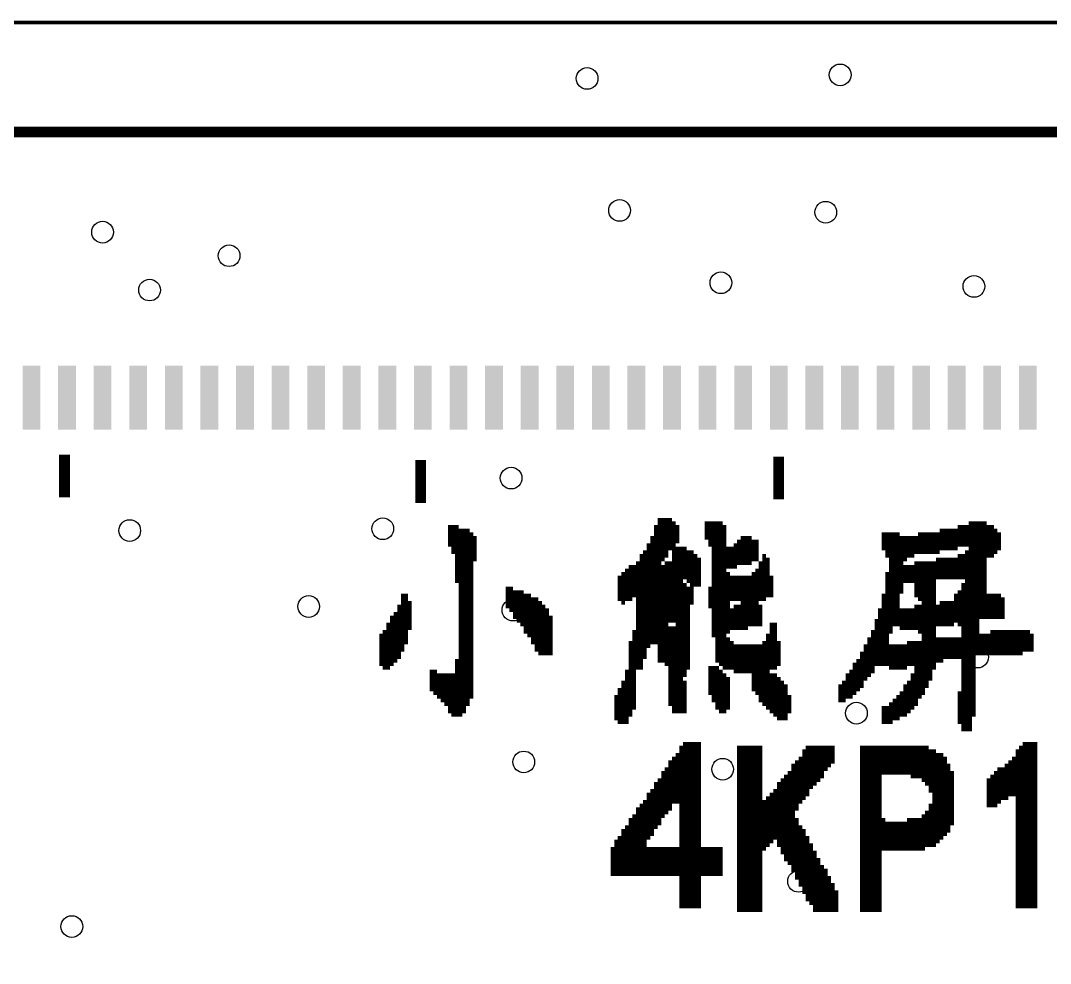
# Model space of a CAD drawing. Extents: x 0 to 2.58, y -0.03 to 1.13.
# Drawn here: x 1.646 to 2.215, y 0.61 to 1.131 of the extents above; entities that cross this region are included whole.
import ezdxf

# ---------------------------------------------------------------- set-up
doc = ezdxf.new("R2010")
doc.units = 0
doc.layers.get('0').update_dxf_attribs({"linetype": 'CONTINUOUS'})
for name, color, linetype in [('DP_TO_EDP_V07-1', 7, 'CONTINUOUS'), ('OUTLINE_ART', 2, 'CONTINUOUS'), ('PIN_TOP_ART', 1, 'CONTINUOUS'), ('SILKSCREEN_TOP_', 3, 'CONTINUOUS')]:
    doc.layers.add(name, color=color, linetype=linetype)

# ---------------------------------------------------------------- blocks, each defined once
blk = doc.blocks.new('RECTANGLE_30')
blk.add_solid([(0.00492, 0.01772), (0.00492, -0.01772), (-0.00492, 0.01772), (-0.00492, -0.01772)])
blk = doc.blocks.new('ROUND_70')
blk.add_circle((0, 0), 0.006)

msp = doc.modelspace()

# ---------------------------------------------------------------- linework, layer by layer
at = {"layer": 'OUTLINE_ART', "const_width": 0.002}
msp.add_lwpolyline([(0, 0), (2.581, 0), (2.581, 1.13), (0, 1.13), (0, 0)], dxfattribs=at)
at = {"layer": 'SILKSCREEN_TOP_'}
for points, const_width in [([(1.40715, 1.06933), (2.35085, 1.06933)], 0.00591), ([(1.66994, 0.86732), (1.66994, 0.89094)], 0.00591), ([(1.86694, 0.86432), (1.86694, 0.88794)], 0.00591), ([(2.06494, 0.86632), (2.06494, 0.88994)], 0.00591), ([(1.998, 0.851), (2.006, 0.851)], 0.01), ([(1.882, 0.847), (1.888, 0.847)], 0.01), ([(1.882, 0.845), (1.894, 0.845)], 0.01), ([(1.996, 0.847), (2.01, 0.847)], 0.01), ([(1.996, 0.845), (2.008, 0.845)], 0.01), ([(1.998, 0.849), (2.008, 0.849)], 0.01), ([(2.024, 0.849), (2.034, 0.849)], 0.01), ([(2.026, 0.847), (2.036, 0.847)], 0.01), ([(2.026, 0.845), (2.036, 0.845)], 0.01), ([(2.154, 0.845), (2.186, 0.845)], 0.01), ([(2.164, 0.847), (2.184, 0.847)], 0.01), ([(2.17, 0.849), (2.18, 0.849)], 0.01), ([(1.884, 0.843), (1.896, 0.843)], 0.01), ([(1.884, 0.841), (1.898, 0.841)], 0.01), ([(1.886, 0.839), (1.898, 0.839)], 0.01), ([(1.994, 0.841), (2.004, 0.841)], 0.01), ([(1.994, 0.839), (2.004, 0.839)], 0.01), ([(1.996, 0.843), (2.006, 0.843)], 0.01), ([(2.028, 0.843), (2.036, 0.843)], 0.01), ([(2.028, 0.841), (2.036, 0.841)], 0.01), ([(2.028, 0.839), (2.036, 0.839)], 0.01), ([(2.042, 0.839), (2.054, 0.839)], 0.01), ([(2.044, 0.841), (2.05, 0.841)], 0.01), ([(2.122, 0.843), (2.132, 0.843)], 0.01), ([(2.124, 0.841), (2.154, 0.841)], 0.01), ([(2.124, 0.839), (2.14, 0.839)], 0.01), ([(2.142, 0.843), (2.164, 0.843)], 0.01), ([(2.17, 0.843), (2.188, 0.843)], 0.01), ([(2.17, 0.839), (2.184, 0.839)], 0.01), ([(2.172, 0.841), (2.186, 0.841)], 0.01), ([(1.886, 0.837), (1.898, 0.837)], 0.01), ([(1.886, 0.835), (1.896, 0.835)], 0.01), ([(1.886, 0.833), (1.896, 0.833)], 0.01), ([(1.99, 0.833), (1.998, 0.833)], 0.01), ([(1.992, 0.837), (2.002, 0.837)], 0.01), ([(1.992, 0.835), (2, 0.835)], 0.01), ([(2.006, 0.835), (2.014, 0.835)], 0.01), ([(2.008, 0.833), (2.018, 0.833)], 0.01), ([(2.028, 0.837), (2.034, 0.837)], 0.01), ([(2.028, 0.835), (2.05, 0.835)], 0.01), ([(2.028, 0.833), (2.042, 0.833)], 0.01), ([(2.04, 0.837), (2.054, 0.837)], 0.01), ([(2.126, 0.837), (2.136, 0.837)], 0.01), ([(2.126, 0.835), (2.134, 0.835)], 0.01), ([(2.126, 0.833), (2.134, 0.833)], 0.01), ([(2.168, 0.833), (2.178, 0.833)], 0.01), ([(2.17, 0.837), (2.18, 0.837)], 0.01), ([(2.17, 0.835), (2.178, 0.835)], 0.01), ([(1.886, 0.831), (1.896, 0.831)], 0.01), ([(1.886, 0.829), (1.896, 0.829)], 0.01), ([(1.886, 0.827), (1.896, 0.827)], 0.01), ([(1.986, 0.827), (1.996, 0.827)], 0.01), ([(1.988, 0.831), (1.998, 0.831)], 0.01), ([(1.988, 0.829), (1.996, 0.829)], 0.01), ([(2.002, 0.827), (2.022, 0.827)], 0.01), ([(2.008, 0.831), (2.02, 0.831)], 0.01), ([(2.01, 0.829), (2.022, 0.829)], 0.01), ([(2.028, 0.831), (2.036, 0.831)], 0.01), ([(2.028, 0.829), (2.034, 0.829)], 0.01), ([(2.028, 0.827), (2.034, 0.827)], 0.01), ([(2.054, 0.827), (2.06, 0.827)], 0.01), ([(2.056, 0.831), (2.058, 0.831)], 0.01), ([(2.056, 0.829), (2.06, 0.829)], 0.01), ([(2.126, 0.831), (2.134, 0.831)], 0.01), ([(2.126, 0.829), (2.134, 0.829)], 0.01), ([(2.126, 0.827), (2.134, 0.827)], 0.01), ([(2.14, 0.827), (2.168, 0.827)], 0.01), ([(2.152, 0.829), (2.18, 0.829)], 0.01), ([(2.164, 0.831), (2.18, 0.831)], 0.01), ([(1.886, 0.825), (1.896, 0.825)], 0.01), ([(1.888, 0.823), (1.896, 0.823)], 0.01), ([(1.888, 0.821), (1.896, 0.821)], 0.01), ([(1.978, 0.821), (1.998, 0.821)], 0.01), ([(1.98, 0.823), (2.002, 0.823)], 0.01), ([(1.982, 0.825), (2.008, 0.825)], 0.01), ([(2.014, 0.825), (2.022, 0.825)], 0.01), ([(2.016, 0.823), (2.022, 0.823)], 0.01), ([(2.028, 0.825), (2.036, 0.825)], 0.01), ([(2.028, 0.823), (2.036, 0.823)], 0.01), ([(2.028, 0.821), (2.038, 0.821)], 0.01), ([(2.05, 0.821), (2.06, 0.821)], 0.01), ([(2.052, 0.823), (2.06, 0.823)], 0.01), ([(2.054, 0.825), (2.06, 0.825)], 0.01), ([(2.124, 0.821), (2.134, 0.821)], 0.01), ([(2.126, 0.825), (2.15, 0.825)], 0.01), ([(2.126, 0.823), (2.134, 0.823)], 0.01), ([(2.168, 0.823), (2.176, 0.823)], 0.01), ([(2.168, 0.821), (2.178, 0.821)], 0.01), ([(1.888, 0.819), (1.896, 0.819)], 0.01), ([(1.888, 0.817), (1.896, 0.817)], 0.01), ([(1.976, 0.819), (1.992, 0.819)], 0.01), ([(1.976, 0.817), (1.986, 0.817)], 0.01), ([(2.006, 0.817), (2.012, 0.817)], 0.01), ([(2.03, 0.819), (2.062, 0.819)], 0.01), ([(2.032, 0.817), (2.062, 0.817)], 0.01), ([(2.124, 0.819), (2.134, 0.819)], 0.01), ([(2.124, 0.817), (2.132, 0.817)], 0.01), ([(2.14, 0.819), (2.148, 0.819)], 0.01), ([(2.14, 0.817), (2.152, 0.817)], 0.01), ([(2.168, 0.819), (2.18, 0.819)], 0.01), ([(2.168, 0.817), (2.18, 0.817)], 0.01), ([(1.888, 0.815), (1.896, 0.815)], 0.01), ([(1.888, 0.813), (1.896, 0.813)], 0.01), ([(1.888, 0.811), (1.896, 0.811)], 0.01), ([(1.914, 0.813), (1.918, 0.813)], 0.01), ([(1.914, 0.811), (1.924, 0.811)], 0.01), ([(1.976, 0.815), (1.984, 0.815)], 0.01), ([(1.978, 0.813), (1.98, 0.813)], 0.01), ([(1.986, 0.813), (1.99, 0.813)], 0.01), ([(1.986, 0.811), (2, 0.811)], 0.01), ([(1.994, 0.813), (2.018, 0.813)], 0.01), ([(2.002, 0.815), (2.014, 0.815)], 0.01), ([(2.006, 0.811), (2.016, 0.811)], 0.01), ([(2.026, 0.813), (2.032, 0.813)], 0.01), ([(2.026, 0.811), (2.036, 0.811)], 0.01), ([(2.034, 0.815), (2.058, 0.815)], 0.01), ([(2.124, 0.815), (2.132, 0.815)], 0.01), ([(2.124, 0.813), (2.132, 0.813)], 0.01), ([(2.124, 0.811), (2.132, 0.811)], 0.01), ([(2.142, 0.815), (2.152, 0.815)], 0.01), ([(2.144, 0.813), (2.152, 0.813)], 0.01), ([(2.146, 0.811), (2.152, 0.811)], 0.01), ([(2.164, 0.811), (2.172, 0.811)], 0.01), ([(2.166, 0.815), (2.176, 0.815)], 0.01), ([(2.166, 0.813), (2.174, 0.813)], 0.01), ([(1.856, 0.809), (1.86, 0.809)], 0.01), ([(1.856, 0.807), (1.86, 0.807)], 0.01), ([(1.856, 0.805), (1.862, 0.805)], 0.01), ([(1.888, 0.809), (1.896, 0.809)], 0.01), ([(1.888, 0.807), (1.896, 0.807)], 0.01), ([(1.888, 0.805), (1.896, 0.805)], 0.01), ([(1.916, 0.809), (1.928, 0.809)], 0.01), ([(1.918, 0.807), (1.932, 0.807)], 0.01), ([(1.918, 0.805), (1.934, 0.805)], 0.01), ([(1.986, 0.809), (1.994, 0.809)], 0.01), ([(1.986, 0.807), (1.994, 0.807)], 0.01), ([(1.986, 0.805), (1.994, 0.805)], 0.01), ([(2.006, 0.809), (2.016, 0.809)], 0.01), ([(2.008, 0.807), (2.016, 0.807)], 0.01), ([(2.008, 0.805), (2.016, 0.805)], 0.01), ([(2.028, 0.809), (2.038, 0.809)], 0.01), ([(2.028, 0.807), (2.036, 0.807)], 0.01), ([(2.028, 0.805), (2.036, 0.805)], 0.01), ([(2.044, 0.807), (2.052, 0.807)], 0.01), ([(2.044, 0.805), (2.054, 0.805)], 0.01), ([(2.122, 0.809), (2.13, 0.809)], 0.01), ([(2.122, 0.807), (2.13, 0.807)], 0.01), ([(2.122, 0.805), (2.13, 0.805)], 0.01), ([(2.148, 0.809), (2.152, 0.809)], 0.01), ([(2.154, 0.805), (2.19, 0.805)], 0.01), ([(2.162, 0.809), (2.17, 0.809)], 0.01), ([(2.162, 0.807), (2.19, 0.807)], 0.01), ([(2.174, 0.809), (2.188, 0.809)], 0.01), ([(1.852, 0.799), (1.862, 0.799)], 0.01), ([(1.854, 0.803), (1.862, 0.803)], 0.01), ([(1.854, 0.801), (1.862, 0.801)], 0.01), ([(1.888, 0.803), (1.896, 0.803)], 0.01), ([(1.888, 0.801), (1.896, 0.801)], 0.01), ([(1.888, 0.799), (1.896, 0.799)], 0.01), ([(1.92, 0.803), (1.936, 0.803)], 0.01), ([(1.922, 0.801), (1.938, 0.801)], 0.01), ([(1.924, 0.799), (1.938, 0.799)], 0.01), ([(1.986, 0.803), (2.014, 0.803)], 0.01), ([(1.986, 0.801), (2.004, 0.801)], 0.01), ([(1.986, 0.799), (1.994, 0.799)], 0.01), ([(2.008, 0.801), (2.014, 0.801)], 0.01), ([(2.008, 0.799), (2.016, 0.799)], 0.01), ([(2.028, 0.803), (2.036, 0.803)], 0.01), ([(2.028, 0.801), (2.056, 0.801)], 0.01), ([(2.028, 0.799), (2.048, 0.799)], 0.01), ([(2.04, 0.803), (2.056, 0.803)], 0.01), ([(2.12, 0.801), (2.162, 0.801)], 0.01), ([(2.12, 0.799), (2.128, 0.799)], 0.01), ([(2.122, 0.803), (2.13, 0.803)], 0.01), ([(2.132, 0.799), (2.15, 0.799)], 0.01), ([(2.14, 0.803), (2.174, 0.803)], 0.01), ([(2.164, 0.801), (2.172, 0.801)], 0.01), ([(2.166, 0.799), (2.174, 0.799)], 0.01), ([(1.848, 0.793), (1.86, 0.793)], 0.01), ([(1.85, 0.797), (1.86, 0.797)], 0.01), ([(1.85, 0.795), (1.86, 0.795)], 0.01), ([(1.888, 0.797), (1.896, 0.797)], 0.01), ([(1.888, 0.795), (1.896, 0.795)], 0.01), ([(1.888, 0.793), (1.896, 0.793)], 0.01), ([(1.924, 0.797), (1.94, 0.797)], 0.01), ([(1.926, 0.795), (1.94, 0.795)], 0.01), ([(1.928, 0.793), (1.94, 0.793)], 0.01), ([(1.986, 0.797), (1.994, 0.797)], 0.01), ([(1.986, 0.795), (1.992, 0.795)], 0.01), ([(1.986, 0.793), (1.994, 0.793)], 0.01), ([(1.996, 0.793), (2.004, 0.793)], 0.01), ([(2.008, 0.797), (2.016, 0.797)], 0.01), ([(2.008, 0.795), (2.016, 0.795)], 0.01), ([(2.008, 0.793), (2.016, 0.793)], 0.01), ([(2.028, 0.797), (2.038, 0.797)], 0.01), ([(2.028, 0.795), (2.036, 0.795)], 0.01), ([(2.03, 0.793), (2.036, 0.793)], 0.01), ([(2.06, 0.793), (2.064, 0.793)], 0.01), ([(2.118, 0.795), (2.126, 0.795)], 0.01), ([(2.118, 0.793), (2.126, 0.793)], 0.01), ([(2.12, 0.797), (2.128, 0.797)], 0.01), ([(2.142, 0.797), (2.15, 0.797)], 0.01), ([(2.144, 0.795), (2.152, 0.795)], 0.01), ([(2.144, 0.793), (2.152, 0.793)], 0.01), ([(2.166, 0.797), (2.176, 0.797)], 0.01), ([(2.166, 0.795), (2.176, 0.795)], 0.01), ([(2.166, 0.793), (2.174, 0.793)], 0.01), ([(1.844, 0.787), (1.858, 0.787)], 0.01), ([(1.846, 0.789), (1.858, 0.789)], 0.01), ([(1.848, 0.791), (1.86, 0.791)], 0.01), ([(1.888, 0.791), (1.896, 0.791)], 0.01), ([(1.888, 0.789), (1.896, 0.789)], 0.01), ([(1.888, 0.787), (1.896, 0.787)], 0.01), ([(1.928, 0.791), (1.94, 0.791)], 0.01), ([(1.93, 0.789), (1.94, 0.789)], 0.01), ([(1.93, 0.787), (1.94, 0.787)], 0.01), ([(1.984, 0.789), (1.994, 0.789)], 0.01), ([(1.984, 0.787), (1.992, 0.787)], 0.01), ([(1.986, 0.791), (2.016, 0.791)], 0.01), ([(2.008, 0.789), (2.016, 0.789)], 0.01), ([(2.008, 0.787), (2.016, 0.787)], 0.01), ([(2.03, 0.791), (2.036, 0.791)], 0.01), ([(2.03, 0.789), (2.036, 0.789)], 0.01), ([(2.03, 0.787), (2.036, 0.787)], 0.01), ([(2.058, 0.787), (2.064, 0.787)], 0.01), ([(2.06, 0.791), (2.064, 0.791)], 0.01), ([(2.06, 0.789), (2.064, 0.789)], 0.01), ([(2.116, 0.789), (2.124, 0.789)], 0.01), ([(2.116, 0.787), (2.124, 0.787)], 0.01), ([(2.118, 0.791), (2.126, 0.791)], 0.01), ([(2.144, 0.791), (2.152, 0.791)], 0.01), ([(2.144, 0.789), (2.152, 0.789)], 0.01), ([(2.144, 0.787), (2.152, 0.787)], 0.01), ([(2.166, 0.791), (2.174, 0.791)], 0.01), ([(2.166, 0.789), (2.174, 0.789)], 0.01), ([(2.166, 0.787), (2.206, 0.787)], 0.01), ([(2.182, 0.789), (2.204, 0.789)], 0.01), ([(1.844, 0.785), (1.856, 0.785)], 0.01), ([(1.844, 0.783), (1.856, 0.783)], 0.01), ([(1.888, 0.785), (1.896, 0.785)], 0.01), ([(1.888, 0.783), (1.896, 0.783)], 0.01), ([(1.932, 0.785), (1.94, 0.785)], 0.01), ([(1.982, 0.783), (1.992, 0.783)], 0.01), ([(1.984, 0.785), (1.992, 0.785)], 0.01), ([(2.006, 0.783), (2.016, 0.783)], 0.01), ([(2.008, 0.785), (2.016, 0.785)], 0.01), ([(2.03, 0.785), (2.038, 0.785)], 0.01), ([(2.03, 0.783), (2.04, 0.783)], 0.01), ([(2.056, 0.783), (2.066, 0.783)], 0.01), ([(2.058, 0.785), (2.064, 0.785)], 0.01), ([(2.114, 0.785), (2.124, 0.785)], 0.01), ([(2.114, 0.783), (2.122, 0.783)], 0.01), ([(2.136, 0.783), (2.174, 0.783)], 0.01), ([(2.144, 0.785), (2.2, 0.785)], 0.01), ([(1.844, 0.781), (1.854, 0.781)], 0.01), ([(1.844, 0.779), (1.852, 0.779)], 0.01), ([(1.846, 0.777), (1.85, 0.777)], 0.01), ([(1.888, 0.781), (1.896, 0.781)], 0.01), ([(1.888, 0.779), (1.896, 0.779)], 0.01), ([(1.888, 0.777), (1.896, 0.777)], 0.01), ([(1.982, 0.781), (1.99, 0.781)], 0.01), ([(1.982, 0.779), (1.99, 0.779)], 0.01), ([(1.984, 0.777), (1.99, 0.777)], 0.01), ([(1.998, 0.781), (2.016, 0.781)], 0.01), ([(2.002, 0.779), (2.016, 0.779)], 0.01), ([(2.004, 0.777), (2.016, 0.777)], 0.01), ([(2.03, 0.781), (2.066, 0.781)], 0.01), ([(2.032, 0.779), (2.066, 0.779)], 0.01), ([(2.034, 0.777), (2.064, 0.777)], 0.01), ([(2.11, 0.777), (2.118, 0.777)], 0.01), ([(2.112, 0.781), (2.156, 0.781)], 0.01), ([(2.112, 0.779), (2.152, 0.779)], 0.01), ([(2.126, 0.777), (2.136, 0.777)], 0.01), ([(2.142, 0.777), (2.152, 0.777)], 0.01), ([(2.166, 0.781), (2.174, 0.781)], 0.01), ([(2.166, 0.779), (2.174, 0.779)], 0.01), ([(2.166, 0.777), (2.174, 0.777)], 0.01), ([(1.886, 0.773), (1.896, 0.773)], 0.01), ([(1.886, 0.771), (1.896, 0.771)], 0.01), ([(1.888, 0.775), (1.896, 0.775)], 0.01), ([(2.006, 0.775), (2.014, 0.775)], 0.01), ([(2.008, 0.773), (2.014, 0.773)], 0.01), ([(2.04, 0.775), (2.056, 0.775)], 0.01), ([(2.106, 0.771), (2.114, 0.771)], 0.01), ([(2.108, 0.773), (2.116, 0.773)], 0.01), ([(2.11, 0.775), (2.118, 0.775)], 0.01), ([(2.142, 0.775), (2.15, 0.775)], 0.01), ([(2.142, 0.773), (2.15, 0.773)], 0.01), ([(2.142, 0.771), (2.15, 0.771)], 0.01), ([(2.166, 0.775), (2.174, 0.775)], 0.01), ([(2.166, 0.773), (2.174, 0.773)], 0.01), ([(2.166, 0.771), (2.174, 0.771)], 0.01), ([(1.872, 0.767), (1.876, 0.767)], 0.01), ([(1.872, 0.765), (1.896, 0.765)], 0.01), ([(1.886, 0.769), (1.896, 0.769)], 0.01), ([(1.886, 0.767), (1.896, 0.767)], 0.01), ([(1.98, 0.767), (1.986, 0.767)], 0.01), ([(1.98, 0.765), (1.986, 0.765)], 0.01), ([(1.982, 0.769), (1.986, 0.769)], 0.01), ([(2.004, 0.769), (2.008, 0.769)], 0.01), ([(2.004, 0.767), (2.01, 0.767)], 0.01), ([(2.004, 0.765), (2.012, 0.765)], 0.01), ([(2.026, 0.769), (2.032, 0.769)], 0.01), ([(2.026, 0.767), (2.034, 0.767)], 0.01), ([(2.026, 0.765), (2.036, 0.765)], 0.01), ([(2.05, 0.767), (2.06, 0.767)], 0.01), ([(2.05, 0.765), (2.064, 0.765)], 0.01), ([(2.102, 0.765), (2.11, 0.765)], 0.01), ([(2.104, 0.767), (2.112, 0.767)], 0.01), ([(2.106, 0.769), (2.112, 0.769)], 0.01), ([(2.138, 0.765), (2.146, 0.765)], 0.01), ([(2.14, 0.769), (2.148, 0.769)], 0.01), ([(2.14, 0.767), (2.148, 0.767)], 0.01), ([(2.166, 0.769), (2.174, 0.769)], 0.01), ([(2.166, 0.767), (2.174, 0.767)], 0.01), ([(2.166, 0.765), (2.174, 0.765)], 0.01), ([(1.874, 0.763), (1.896, 0.763)], 0.01), ([(1.876, 0.761), (1.896, 0.761)], 0.01), ([(1.878, 0.759), (1.894, 0.759)], 0.01), ([(1.978, 0.761), (1.986, 0.761)], 0.01), ([(1.978, 0.759), (1.986, 0.759)], 0.01), ([(1.98, 0.763), (1.986, 0.763)], 0.01), ([(2.004, 0.763), (2.012, 0.763)], 0.01), ([(2.004, 0.761), (2.014, 0.761)], 0.01), ([(2.004, 0.759), (2.014, 0.759)], 0.01), ([(2.026, 0.763), (2.038, 0.763)], 0.01), ([(2.028, 0.761), (2.038, 0.761)], 0.01), ([(2.028, 0.759), (2.038, 0.759)], 0.01), ([(2.052, 0.763), (2.066, 0.763)], 0.01), ([(2.054, 0.761), (2.068, 0.761)], 0.01), ([(2.054, 0.759), (2.07, 0.759)], 0.01), ([(2.098, 0.759), (2.102, 0.759)], 0.01), ([(2.1, 0.761), (2.106, 0.761)], 0.01), ([(2.102, 0.763), (2.108, 0.763)], 0.01), ([(2.134, 0.759), (2.142, 0.759)], 0.01), ([(2.136, 0.761), (2.144, 0.761)], 0.01), ([(2.138, 0.763), (2.146, 0.763)], 0.01), ([(2.166, 0.763), (2.174, 0.763)], 0.01), ([(2.166, 0.761), (2.174, 0.761)], 0.01), ([(2.166, 0.759), (2.174, 0.759)], 0.01), ([(1.88, 0.757), (1.894, 0.757)], 0.01), ([(1.882, 0.755), (1.892, 0.755)], 0.01), ([(1.882, 0.753), (1.892, 0.753)], 0.01), ([(1.974, 0.753), (1.984, 0.753)], 0.01), ([(1.976, 0.757), (1.986, 0.757)], 0.01), ([(1.976, 0.755), (1.986, 0.755)], 0.01), ([(2.004, 0.757), (2.014, 0.757)], 0.01), ([(2.006, 0.755), (2.014, 0.755)], 0.01), ([(2.006, 0.753), (2.014, 0.753)], 0.01), ([(2.03, 0.757), (2.038, 0.757)], 0.01), ([(2.03, 0.755), (2.038, 0.755)], 0.01), ([(2.032, 0.753), (2.036, 0.753)], 0.01), ([(2.056, 0.757), (2.07, 0.757)], 0.01), ([(2.058, 0.755), (2.07, 0.755)], 0.01), ([(2.06, 0.753), (2.072, 0.753)], 0.01), ([(2.13, 0.753), (2.138, 0.753)], 0.01), ([(2.132, 0.755), (2.14, 0.755)], 0.01), ([(2.134, 0.757), (2.142, 0.757)], 0.01), ([(2.164, 0.755), (2.174, 0.755)], 0.01), ([(2.164, 0.753), (2.174, 0.753)], 0.01), ([(2.166, 0.757), (2.174, 0.757)], 0.01), ([(1.884, 0.751), (1.89, 0.751)], 0.01), ([(1.974, 0.751), (1.984, 0.751)], 0.01), ([(1.974, 0.749), (1.982, 0.749)], 0.01), ([(1.976, 0.747), (1.982, 0.747)], 0.01), ([(2.062, 0.751), (2.07, 0.751)], 0.01), ([(2.064, 0.749), (2.07, 0.749)], 0.01), ([(2.122, 0.747), (2.128, 0.747)], 0.01), ([(2.126, 0.749), (2.132, 0.749)], 0.01), ([(2.128, 0.751), (2.136, 0.751)], 0.01), ([(2.164, 0.751), (2.174, 0.751)], 0.01), ([(2.164, 0.749), (2.172, 0.749)], 0.01), ([(2.164, 0.747), (2.172, 0.747)], 0.01), ([(2.166, 0.745), (2.172, 0.745)], 0.01), ([(2.166, 0.743), (2.172, 0.743)], 0.01), ([(2.01, 0.725), (2.022, 0.725)], 0.01), ([(2.012, 0.727), (2.022, 0.727)], 0.01), ([(2.042, 0.725), (2.056, 0.725)], 0.01), ([(2.08, 0.725), (2.096, 0.725)], 0.01), ([(2.11, 0.725), (2.148, 0.725)], 0.01), ([(2.198, 0.725), (2.208, 0.725)], 0.01), ([(2.2, 0.727), (2.208, 0.727)], 0.01), ([(2.006, 0.719), (2.022, 0.719)], 0.01), ([(2.008, 0.721), (2.022, 0.721)], 0.01), ([(2.01, 0.723), (2.022, 0.723)], 0.01), ([(2.042, 0.723), (2.056, 0.723)], 0.01), ([(2.042, 0.721), (2.056, 0.721)], 0.01), ([(2.042, 0.719), (2.056, 0.719)], 0.01), ([(2.076, 0.719), (2.09, 0.719)], 0.01), ([(2.078, 0.723), (2.094, 0.723)], 0.01), ([(2.078, 0.721), (2.092, 0.721)], 0.01), ([(2.11, 0.723), (2.152, 0.723)], 0.01), ([(2.11, 0.721), (2.156, 0.721)], 0.01), ([(2.11, 0.719), (2.158, 0.719)], 0.01), ([(2.194, 0.719), (2.208, 0.719)], 0.01), ([(2.196, 0.723), (2.208, 0.723)], 0.01), ([(2.196, 0.721), (2.208, 0.721)], 0.01), ([(2.002, 0.713), (2.022, 0.713)], 0.01), ([(2.004, 0.717), (2.022, 0.717)], 0.01), ([(2.004, 0.715), (2.022, 0.715)], 0.01), ([(2.042, 0.717), (2.056, 0.717)], 0.01), ([(2.042, 0.715), (2.056, 0.715)], 0.01), ([(2.042, 0.713), (2.056, 0.713)], 0.01), ([(2.072, 0.715), (2.088, 0.715)], 0.01), ([(2.072, 0.713), (2.086, 0.713)], 0.01), ([(2.074, 0.717), (2.09, 0.717)], 0.01), ([(2.11, 0.717), (2.122, 0.717)], 0.01), ([(2.11, 0.715), (2.122, 0.715)], 0.01), ([(2.11, 0.713), (2.122, 0.713)], 0.01), ([(2.138, 0.717), (2.158, 0.717)], 0.01), ([(2.144, 0.715), (2.16, 0.715)], 0.01), ([(2.146, 0.713), (2.16, 0.713)], 0.01), ([(2.186, 0.713), (2.208, 0.713)], 0.01), ([(2.19, 0.715), (2.208, 0.715)], 0.01), ([(2.192, 0.717), (2.208, 0.717)], 0.01), ([(2, 0.711), (2.022, 0.711)], 0.01), ([(2, 0.709), (2.022, 0.709)], 0.01), ([(2.042, 0.711), (2.056, 0.711)], 0.01), ([(2.042, 0.709), (2.056, 0.709)], 0.01), ([(2.068, 0.709), (2.082, 0.709)], 0.01), ([(2.07, 0.711), (2.084, 0.711)], 0.01), ([(2.11, 0.711), (2.122, 0.711)], 0.01), ([(2.11, 0.709), (2.122, 0.709)], 0.01), ([(2.148, 0.711), (2.162, 0.711)], 0.01), ([(2.148, 0.709), (2.162, 0.709)], 0.01), ([(2.182, 0.709), (2.208, 0.709)], 0.01), ([(2.184, 0.711), (2.208, 0.711)], 0.01), ([(1.996, 0.705), (2.022, 0.705)], 0.01), ([(1.996, 0.703), (2.022, 0.703)], 0.01), ([(1.998, 0.707), (2.022, 0.707)], 0.01), ([(2.042, 0.707), (2.056, 0.707)], 0.01), ([(2.042, 0.705), (2.056, 0.705)], 0.01), ([(2.042, 0.703), (2.056, 0.703)], 0.01), ([(2.064, 0.705), (2.08, 0.705)], 0.01), ([(2.064, 0.703), (2.078, 0.703)], 0.01), ([(2.066, 0.707), (2.082, 0.707)], 0.01), ([(2.11, 0.707), (2.122, 0.707)], 0.01), ([(2.11, 0.705), (2.122, 0.705)], 0.01), ([(2.11, 0.703), (2.122, 0.703)], 0.01), ([(2.15, 0.707), (2.162, 0.707)], 0.01), ([(2.15, 0.705), (2.162, 0.705)], 0.01), ([(2.15, 0.703), (2.162, 0.703)], 0.01), ([(2.18, 0.707), (2.208, 0.707)], 0.01), ([(2.18, 0.705), (2.192, 0.705)], 0.01), ([(2.18, 0.703), (2.188, 0.703)], 0.01), ([(2.196, 0.705), (2.208, 0.705)], 0.01), ([(2.196, 0.703), (2.208, 0.703)], 0.01), ([(1.992, 0.699), (2.006, 0.699)], 0.01), ([(1.992, 0.697), (2.004, 0.697)], 0.01), ([(1.994, 0.701), (2.006, 0.701)], 0.01), ([(2.01, 0.701), (2.022, 0.701)], 0.01), ([(2.01, 0.699), (2.022, 0.699)], 0.01), ([(2.01, 0.697), (2.022, 0.697)], 0.01), ([(2.042, 0.701), (2.056, 0.701)], 0.01), ([(2.042, 0.699), (2.056, 0.699)], 0.01), ([(2.042, 0.697), (2.056, 0.697)], 0.01), ([(2.058, 0.697), (2.074, 0.697)], 0.01), ([(2.06, 0.699), (2.076, 0.699)], 0.01), ([(2.062, 0.701), (2.076, 0.701)], 0.01), ([(2.11, 0.701), (2.122, 0.701)], 0.01), ([(2.11, 0.699), (2.122, 0.699)], 0.01), ([(2.11, 0.697), (2.122, 0.697)], 0.01), ([(2.15, 0.701), (2.162, 0.701)], 0.01), ([(2.15, 0.699), (2.162, 0.699)], 0.01), ([(2.15, 0.697), (2.162, 0.697)], 0.01), ([(2.18, 0.701), (2.186, 0.701)], 0.01), ([(2.196, 0.701), (2.208, 0.701)], 0.01), ([(2.196, 0.699), (2.208, 0.699)], 0.01), ([(2.196, 0.697), (2.208, 0.697)], 0.01), ([(1.986, 0.691), (2, 0.691)], 0.01), ([(1.988, 0.693), (2, 0.693)], 0.01), ([(1.99, 0.695), (2.002, 0.695)], 0.01), ([(2.01, 0.695), (2.022, 0.695)], 0.01), ([(2.01, 0.693), (2.022, 0.693)], 0.01), ([(2.01, 0.691), (2.022, 0.691)], 0.01), ([(2.042, 0.695), (2.072, 0.695)], 0.01), ([(2.042, 0.693), (2.072, 0.693)], 0.01), ([(2.042, 0.691), (2.072, 0.691)], 0.01), ([(2.11, 0.695), (2.122, 0.695)], 0.01), ([(2.11, 0.693), (2.122, 0.693)], 0.01), ([(2.11, 0.691), (2.122, 0.691)], 0.01), ([(2.148, 0.693), (2.162, 0.693)], 0.01), ([(2.148, 0.691), (2.162, 0.691)], 0.01), ([(2.15, 0.695), (2.162, 0.695)], 0.01), ([(2.196, 0.695), (2.208, 0.695)], 0.01), ([(2.196, 0.693), (2.208, 0.693)], 0.01), ([(2.196, 0.691), (2.208, 0.691)], 0.01), ([(1.982, 0.685), (1.996, 0.685)], 0.01), ([(1.984, 0.687), (1.996, 0.687)], 0.01), ([(1.986, 0.689), (1.998, 0.689)], 0.01), ([(2.01, 0.689), (2.022, 0.689)], 0.01), ([(2.01, 0.687), (2.022, 0.687)], 0.01), ([(2.01, 0.685), (2.022, 0.685)], 0.01), ([(2.042, 0.689), (2.074, 0.689)], 0.01), ([(2.042, 0.687), (2.074, 0.687)], 0.01), ([(2.042, 0.685), (2.076, 0.685)], 0.01), ([(2.11, 0.689), (2.122, 0.689)], 0.01), ([(2.11, 0.687), (2.122, 0.687)], 0.01), ([(2.11, 0.685), (2.124, 0.685)], 0.01), ([(2.136, 0.685), (2.158, 0.685)], 0.01), ([(2.144, 0.687), (2.16, 0.687)], 0.01), ([(2.146, 0.689), (2.16, 0.689)], 0.01), ([(2.196, 0.689), (2.208, 0.689)], 0.01), ([(2.196, 0.687), (2.208, 0.687)], 0.01), ([(2.196, 0.685), (2.208, 0.685)], 0.01), ([(1.978, 0.679), (1.992, 0.679)], 0.01), ([(1.98, 0.681), (1.992, 0.681)], 0.01), ([(1.982, 0.683), (1.994, 0.683)], 0.01), ([(2.01, 0.683), (2.022, 0.683)], 0.01), ([(2.01, 0.681), (2.022, 0.681)], 0.01), ([(2.01, 0.679), (2.022, 0.679)], 0.01), ([(2.042, 0.683), (2.076, 0.683)], 0.01), ([(2.042, 0.681), (2.062, 0.681)], 0.01), ([(2.042, 0.679), (2.06, 0.679)], 0.01), ([(2.064, 0.681), (2.078, 0.681)], 0.01), ([(2.064, 0.679), (2.08, 0.679)], 0.01), ([(2.11, 0.683), (2.156, 0.683)], 0.01), ([(2.11, 0.681), (2.154, 0.681)], 0.01), ([(2.11, 0.679), (2.152, 0.679)], 0.01), ([(2.196, 0.683), (2.208, 0.683)], 0.01), ([(2.196, 0.681), (2.208, 0.681)], 0.01), ([(2.196, 0.679), (2.208, 0.679)], 0.01), ([(1.974, 0.673), (1.986, 0.673)], 0.01), ([(1.976, 0.675), (1.988, 0.675)], 0.01), ([(1.978, 0.677), (1.99, 0.677)], 0.01), ([(2.01, 0.677), (2.022, 0.677)], 0.01), ([(2.01, 0.675), (2.022, 0.675)], 0.01), ([(2.01, 0.673), (2.022, 0.673)], 0.01), ([(2.042, 0.677), (2.058, 0.677)], 0.01), ([(2.042, 0.675), (2.056, 0.675)], 0.01), ([(2.042, 0.673), (2.056, 0.673)], 0.01), ([(2.066, 0.677), (2.08, 0.677)], 0.01), ([(2.066, 0.675), (2.082, 0.675)], 0.01), ([(2.068, 0.673), (2.082, 0.673)], 0.01), ([(2.11, 0.677), (2.146, 0.677)], 0.01), ([(2.11, 0.675), (2.122, 0.675)], 0.01), ([(2.11, 0.673), (2.122, 0.673)], 0.01), ([(2.196, 0.677), (2.208, 0.677)], 0.01), ([(2.196, 0.675), (2.208, 0.675)], 0.01), ([(2.196, 0.673), (2.208, 0.673)], 0.01), ([(1.972, 0.669), (2.034, 0.669)], 0.01), ([(1.974, 0.671), (1.986, 0.671)], 0.01), ([(2.01, 0.671), (2.022, 0.671)], 0.01), ([(2.042, 0.671), (2.056, 0.671)], 0.01), ([(2.042, 0.669), (2.056, 0.669)], 0.01), ([(2.068, 0.671), (2.084, 0.671)], 0.01), ([(2.07, 0.669), (2.084, 0.669)], 0.01), ([(2.11, 0.671), (2.122, 0.671)], 0.01), ([(2.11, 0.669), (2.122, 0.669)], 0.01), ([(2.196, 0.671), (2.208, 0.671)], 0.01), ([(2.196, 0.669), (2.208, 0.669)], 0.01), ([(1.972, 0.667), (2.034, 0.667)], 0.01), ([(1.972, 0.665), (2.034, 0.665)], 0.01), ([(1.972, 0.663), (2.034, 0.663)], 0.01), ([(2.042, 0.667), (2.056, 0.667)], 0.01), ([(2.042, 0.665), (2.056, 0.665)], 0.01), ([(2.042, 0.663), (2.056, 0.663)], 0.01), ([(2.072, 0.667), (2.086, 0.667)], 0.01), ([(2.072, 0.665), (2.086, 0.665)], 0.01), ([(2.074, 0.663), (2.088, 0.663)], 0.01), ([(2.11, 0.667), (2.122, 0.667)], 0.01), ([(2.11, 0.665), (2.122, 0.665)], 0.01), ([(2.11, 0.663), (2.122, 0.663)], 0.01), ([(2.196, 0.667), (2.208, 0.667)], 0.01), ([(2.196, 0.665), (2.208, 0.665)], 0.01), ([(2.196, 0.663), (2.208, 0.663)], 0.01), ([(2.01, 0.661), (2.022, 0.661)], 0.01), ([(2.01, 0.659), (2.022, 0.659)], 0.01), ([(2.01, 0.657), (2.022, 0.657)], 0.01), ([(2.042, 0.661), (2.056, 0.661)], 0.01), ([(2.042, 0.659), (2.056, 0.659)], 0.01), ([(2.042, 0.657), (2.056, 0.657)], 0.01), ([(2.074, 0.661), (2.088, 0.661)], 0.01), ([(2.076, 0.659), (2.09, 0.659)], 0.01), ([(2.076, 0.657), (2.092, 0.657)], 0.01), ([(2.11, 0.661), (2.122, 0.661)], 0.01), ([(2.11, 0.659), (2.122, 0.659)], 0.01), ([(2.11, 0.657), (2.122, 0.657)], 0.01), ([(2.196, 0.661), (2.208, 0.661)], 0.01), ([(2.196, 0.659), (2.208, 0.659)], 0.01), ([(2.196, 0.657), (2.208, 0.657)], 0.01), ([(2.01, 0.655), (2.022, 0.655)], 0.01), ([(2.01, 0.653), (2.022, 0.653)], 0.01), ([(2.01, 0.651), (2.022, 0.651)], 0.01), ([(2.042, 0.655), (2.056, 0.655)], 0.01), ([(2.042, 0.653), (2.056, 0.653)], 0.01), ([(2.042, 0.651), (2.056, 0.651)], 0.01), ([(2.078, 0.655), (2.092, 0.655)], 0.01), ([(2.078, 0.653), (2.094, 0.653)], 0.01), ([(2.08, 0.651), (2.094, 0.651)], 0.01), ([(2.11, 0.655), (2.122, 0.655)], 0.01), ([(2.11, 0.653), (2.122, 0.653)], 0.01), ([(2.11, 0.651), (2.122, 0.651)], 0.01), ([(2.196, 0.655), (2.208, 0.655)], 0.01), ([(2.196, 0.653), (2.208, 0.653)], 0.01), ([(2.196, 0.651), (2.208, 0.651)], 0.01), ([(2.01, 0.649), (2.022, 0.649)], 0.01), ([(2.01, 0.647), (2.022, 0.647)], 0.01), ([(2.01, 0.645), (2.022, 0.645)], 0.01), ([(2.042, 0.649), (2.056, 0.649)], 0.01), ([(2.042, 0.647), (2.056, 0.647)], 0.01), ([(2.042, 0.645), (2.056, 0.645)], 0.01), ([(2.08, 0.649), (2.096, 0.649)], 0.01), ([(2.082, 0.647), (2.096, 0.647)], 0.01), ([(2.084, 0.645), (2.098, 0.645)], 0.01), ([(2.11, 0.649), (2.122, 0.649)], 0.01), ([(2.11, 0.647), (2.122, 0.647)], 0.01), ([(2.11, 0.645), (2.122, 0.645)], 0.01), ([(2.196, 0.649), (2.208, 0.649)], 0.01), ([(2.196, 0.647), (2.208, 0.647)], 0.01), ([(2.196, 0.645), (2.208, 0.645)], 0.01), ([(2.042, 0.643), (2.056, 0.643)], 0.01), ([(2.084, 0.643), (2.098, 0.643)], 0.01), ([(2.11, 0.643), (2.122, 0.643)], 0.01)]:
    msp.add_lwpolyline(points, dxfattribs=dict(at, const_width=const_width))

# ---------------------------------------------------------------- block references
at = {"layer": 'DP_TO_EDP_V07-1'}
for p in [(2.099, 1.101), (1.959, 1.099), (1.977, 1.026), (2.091, 1.025), (1.691, 1.014), (1.761, 1.001), (2.033, 0.986), (1.717, 0.982), (2.173, 0.984), (1.917, 0.878), (1.706, 0.849), (1.846, 0.85), (1.805, 0.807), (1.918, 0.805), (2.175, 0.779), (2.108, 0.748), (1.924, 0.721), (2.034, 0.717), (2.076, 0.655), (1.674, 0.63)]:
    msp.add_blockref('ROUND_70', p, dxfattribs=at)
at = {"layer": 'PIN_TOP_ART'}
for p in [(1.65164, 0.92248), (1.67132, 0.92248), (1.69101, 0.92248), (1.71069, 0.92248), (1.73038, 0.92248), (1.75006, 0.92248), (1.76975, 0.92248), (1.78943, 0.92248), (1.80912, 0.92248), (1.8288, 0.92248), (1.84849, 0.92248), (1.86817, 0.92248), (1.88786, 0.92248), (1.90754, 0.92248), (1.92723, 0.92248), (1.94691, 0.92248), (1.9666, 0.92248), (1.98628, 0.92248), (2.00597, 0.92248), (2.02565, 0.92248), (2.04534, 0.92248), (2.06502, 0.92248), (2.08471, 0.92248), (2.10439, 0.92248), (2.12408, 0.92248), (2.14376, 0.92248), (2.16345, 0.92248), (2.18313, 0.92248), (2.20282, 0.92248)]:
    msp.add_blockref('RECTANGLE_30', p, dxfattribs=at)

doc.saveas('drawing.dxf')
